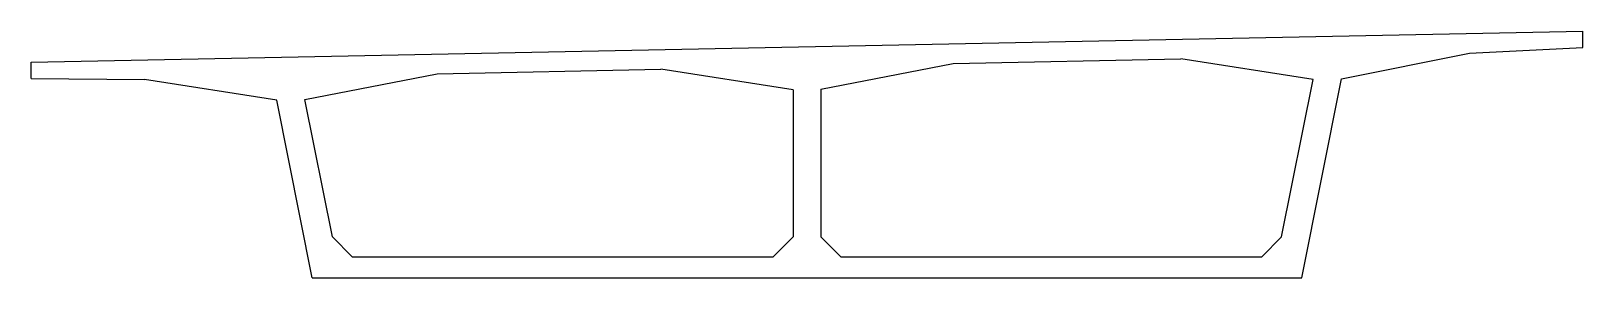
# Model space of a CAD drawing. Header units: millimetres. Extents: x -11735 to 11735, y -3500 to 235.
import ezdxf

# ---------------------------------------------------------------- set-up
doc = ezdxf.new("R2010")
doc.units = ezdxf.units.MM
doc.header["$MEASUREMENT"] = 0
doc.layers.add('INPOLY', color=1, linetype='Continuous')
doc.layers.add('OUTPOLY', color=4, linetype='Continuous')

msp = doc.modelspace()

# ---------------------------------------------------------------- linework, layer by layer
at = {"layer": 'INPOLY'}
for p, q in [((2210, -256), (5654, -187)), ((7654, -497), (5654, -187)), ((-7593, -802), (-5593, -412)), ((-5593, -412), (-2210, -344)), ((-210, -654), (-2210, -344)), ((210, -646), (2210, -256)), ((-210, -654), (-210, -2880)), ((210, -646), (210, -2880)), ((7178, -2880), (7654, -497)), ((-7178, -2880), (-7593, -802)), ((-7178, -2880), (-6878, -3180)), ((-210, -2880), (-510, -3180)), ((210, -2880), (510, -3180)), ((7178, -2880), (6878, -3180)), ((-6878, -3180), (-510, -3180)), ((510, -3180), (6878, -3180))]:
    msp.add_line(p, q, dxfattribs=at)
at = {"layer": 'OUTPOLY'}
for p, q in [((-11735, -235), (11735, 235)), ((11735, -15), (11735, 235)), ((8084, -488), (10019, -100)), ((10019, -100), (11735, -15)), ((-11735, -485), (-11735, -235)), ((-11735, -485), (-10020, -500)), ((-8020, -810), (-10020, -500)), ((7482, -3500), (8084, -488)), ((-7482, -3500), (-8020, -810)), ((-7482, -3500), (7482, -3500))]:
    msp.add_line(p, q, dxfattribs=at)

doc.saveas('drawing.dxf')
